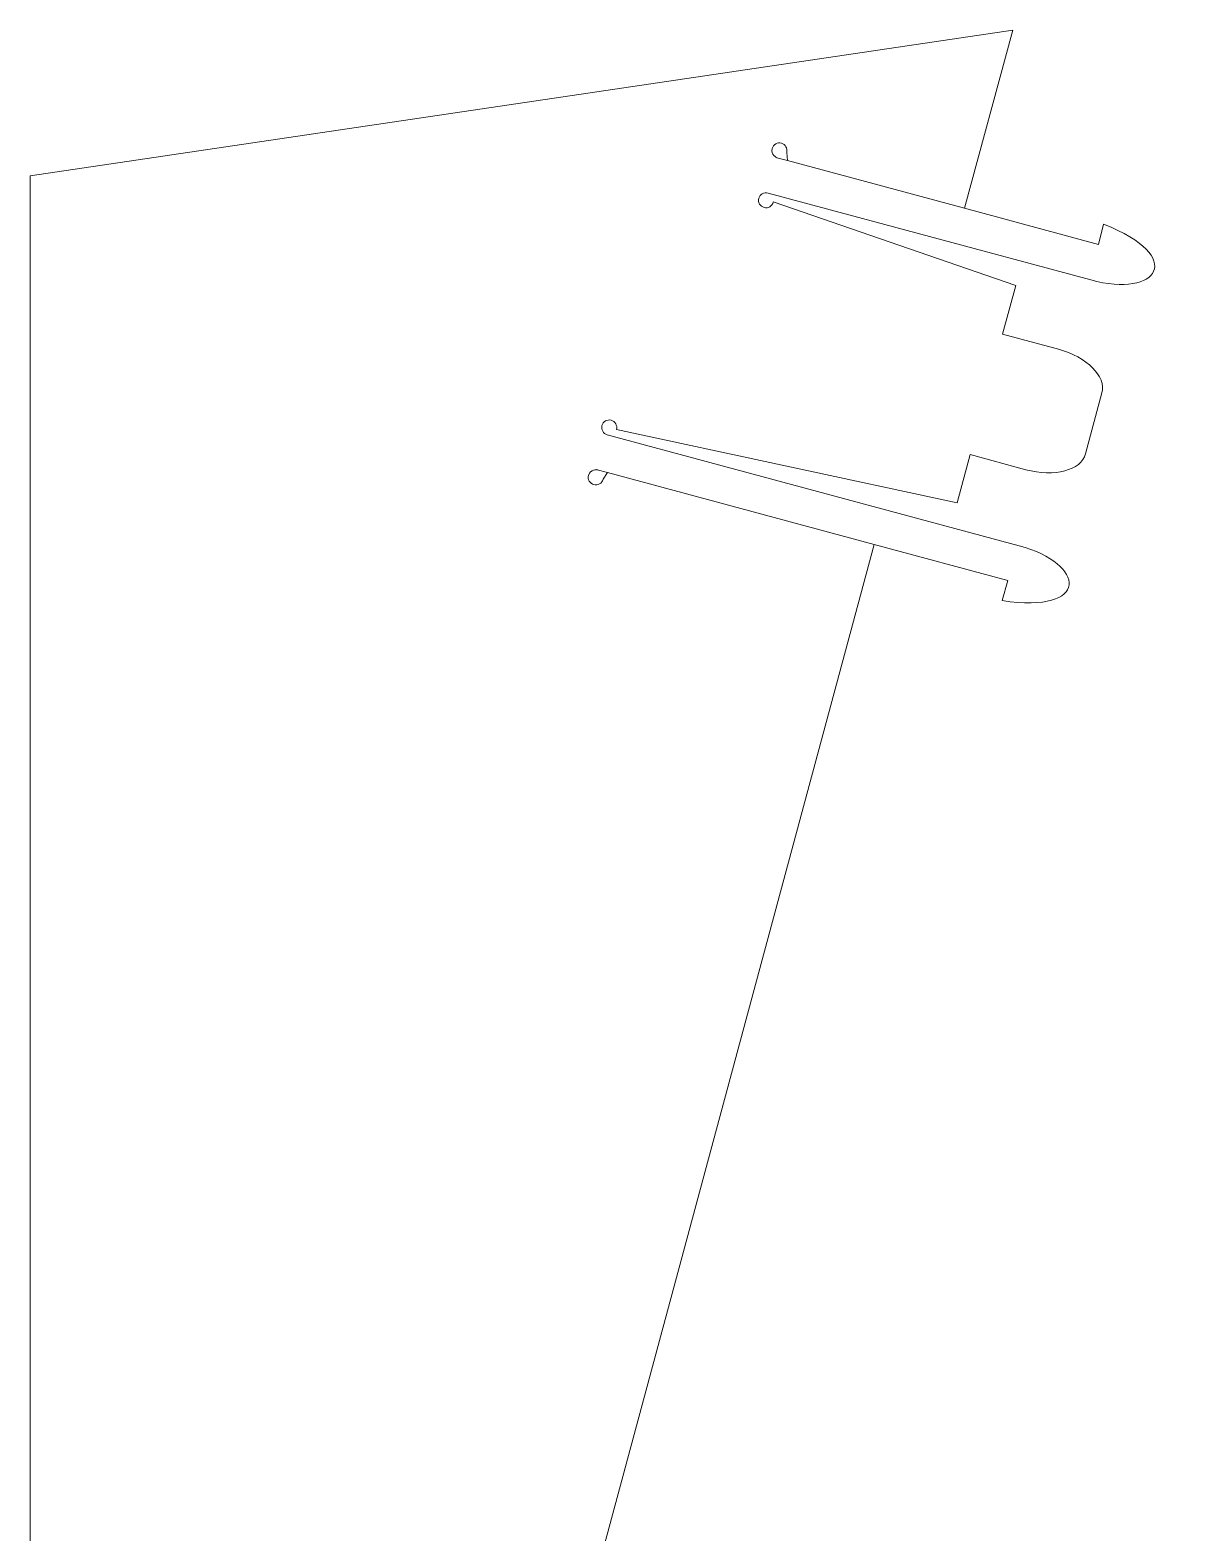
# Model space of a CAD drawing. Header units: inches. Extents: x 10.2 to 21.4, y -9 to 4.2.
# Drawn here: x 18.888 to 21.355, y 0.747 to 3.951 of the extents above; entities that cross this region are included whole.
import ezdxf

# ---------------------------------------------------------------- set-up
doc = ezdxf.new("R2010")
doc.units = ezdxf.units.IN
doc.header["$MEASUREMENT"] = 0
doc.layers.add('Ebene 1', color=7, linetype='Continuous')

msp = doc.modelspace()

# ---------------------------------------------------------------- linework, layer by layer
at = {"layer": 'Ebene 1', "lineweight": 0}
for points in [[(18.8884, 3.6395), (20.9835, 3.9506), (20.8809, 3.5706), (21.1661, 3.4936), (21.1774, 3.5369)], [(20.4809, 3.6784), (20.5031, 3.6725), (20.5017, 3.6898)], [(20.8809, 3.5706), (20.5031, 3.6725)], [(18.8884, -2.0088), (18.8884, 3.6395)], [(21.15, 3.4178), (20.4618, 3.6032)], [(20.4731, 3.5836), (20.4727, 3.5841), (20.9901, 3.406), (20.9621, 3.3021), (21.0809, 3.2702)], [(21.1738, 3.1773), (21.1387, 3.0471)], [(20.1191, 3.0879), (20.9972, 2.8511)], [(21.0116, 3.0134), (20.8929, 3.0456), (20.8651, 2.9426), (20.1387, 3.0992)], [(20.11, 2.9929), (20.1199, 3.0074), (20.0977, 3.0134)], [(20.688, 2.8542), (20.1199, 3.0074)], [(20.9611, 2.7343), (20.9731, 2.7775), (20.688, 2.8542), (19.6508, -0.9933), (19.9359, -1.0702), (19.9474, -1.0268)]]:
    msp.add_lwpolyline(points, dxfattribs=at)
for points in [[(20.4708, 3.6982), (20.4672, 3.6846), (20.4809, 3.6784), (20.4809, 3.6784)], [(21.1774, 3.5369), (21.355, 3.4669), (21.293, 3.3787), (21.15, 3.4178)], [(21.0809, 3.2702), (21.1416, 3.2537), (21.1833, 3.2122), (21.1738, 3.1773)], [(21.1387, 3.0471), (21.1293, 3.012), (21.0726, 2.9971), (21.0116, 3.0134)], [(20.0977, 3.0134), (20.0977, 3.0134), (20.0828, 3.0148), (20.0791, 3.0013)], [(20.9972, 2.8511), (21.1406, 2.8129), (21.1498, 2.7056), (20.9611, 2.7343)]]:
    msp.add_open_spline(points, degree=3, dxfattribs=at)
for points, knots in [([(20.5017, 3.6898), (20.504, 3.6983), (20.4989, 3.7072), (20.4904, 3.7094), (20.4819, 3.7117), (20.4731, 3.7067), (20.4708, 3.6982)], [0, 0, 0, 0, 1, 1, 1, 2, 2, 2, 2]), ([(20.4618, 3.6032), (20.4533, 3.6056), (20.4444, 3.6004), (20.4422, 3.5919), (20.4399, 3.5834), (20.4449, 3.5745), (20.4535, 3.5723), (20.462, 3.57), (20.4708, 3.5751), (20.4731, 3.5836)], [0, 0, 0, 0, 1, 1, 1, 2, 2, 2, 3, 3, 3, 3]), ([(20.1387, 3.0992), (20.141, 3.1077), (20.1359, 3.1164), (20.1274, 3.1188), (20.1187, 3.1211), (20.11, 3.116), (20.1078, 3.1075), (20.1054, 3.0989), (20.1106, 3.0902), (20.1191, 3.0879)], [0, 0, 0, 0, 1, 1, 1, 2, 2, 2, 3, 3, 3, 3]), ([(20.0791, 3.0013), (20.0767, 2.9926), (20.0819, 2.9839), (20.0904, 2.9817), (20.0989, 2.9792), (20.1076, 2.9843), (20.11, 2.9929)], [0, 0, 0, 0, 1, 1, 1, 2, 2, 2, 2])]:
    msp.add_open_spline(points, degree=3, knots=knots, dxfattribs=at)

doc.saveas('drawing.dxf')
